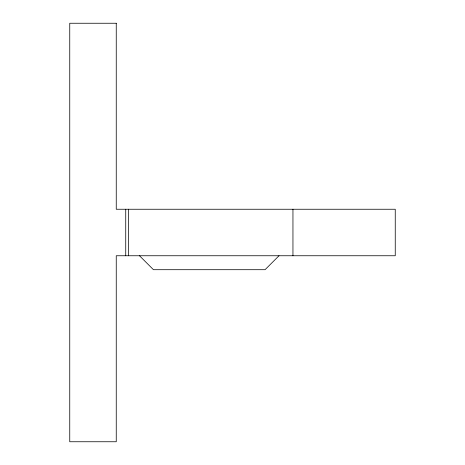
<?xml version="1.0" encoding="UTF-8"?>
<svg xmlns="http://www.w3.org/2000/svg" width="465" height="465" viewBox="0 0 465 465"><rect width="100%" height="100%" fill="white"/><g stroke="black" fill="none" stroke-linecap="round" stroke-linejoin="round"><path stroke-width="0.7" d="M279 255.75L265.05 269.7L153.45 269.7L139.5 255.75M292.95 209.25L292.95 255.75M128.404 209.25L128.404 255.75M125.736 209.25L125.736 255.75M116.25 23.25L69.75 23.25L69.75 441.75L116.25 441.75L116.25 255.75L395.25 255.75L395.25 209.25L116.25 209.25L116.25 23.25"/></g></svg>
